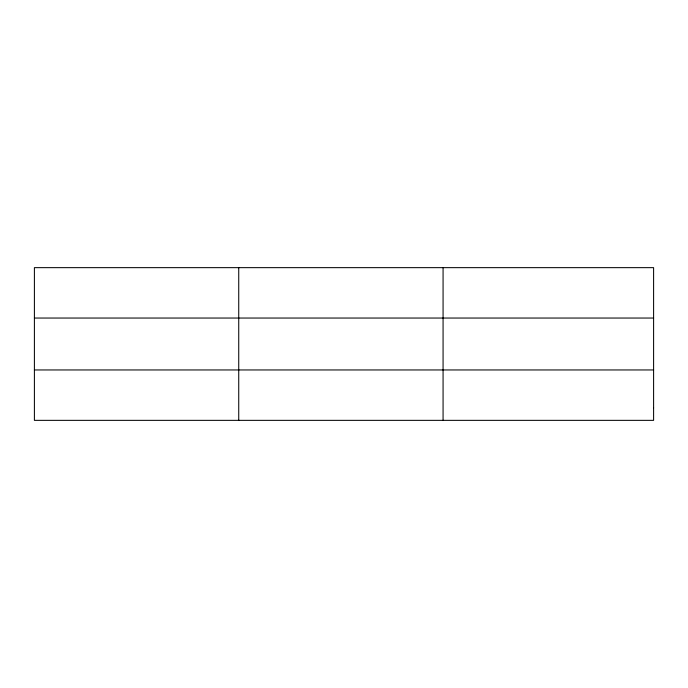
<?xml version="1.0" encoding="UTF-8"?>
<svg xmlns="http://www.w3.org/2000/svg" width="688" height="688" viewBox="0 0 688 688"><rect width="100%" height="100%" fill="white"/><g stroke="black" fill="none" stroke-linecap="round" stroke-linejoin="round"><path stroke-width="1.03" d="M238.736 267.649L238.736 420.351M443.072 267.649L443.072 420.351M34.4 318.045L653.6 318.045M34.4 369.955L653.6 369.955M653.6 407.752L653.6 420.351L34.4 420.351L34.4 267.649L653.6 267.649L653.6 407.752"/></g></svg>
